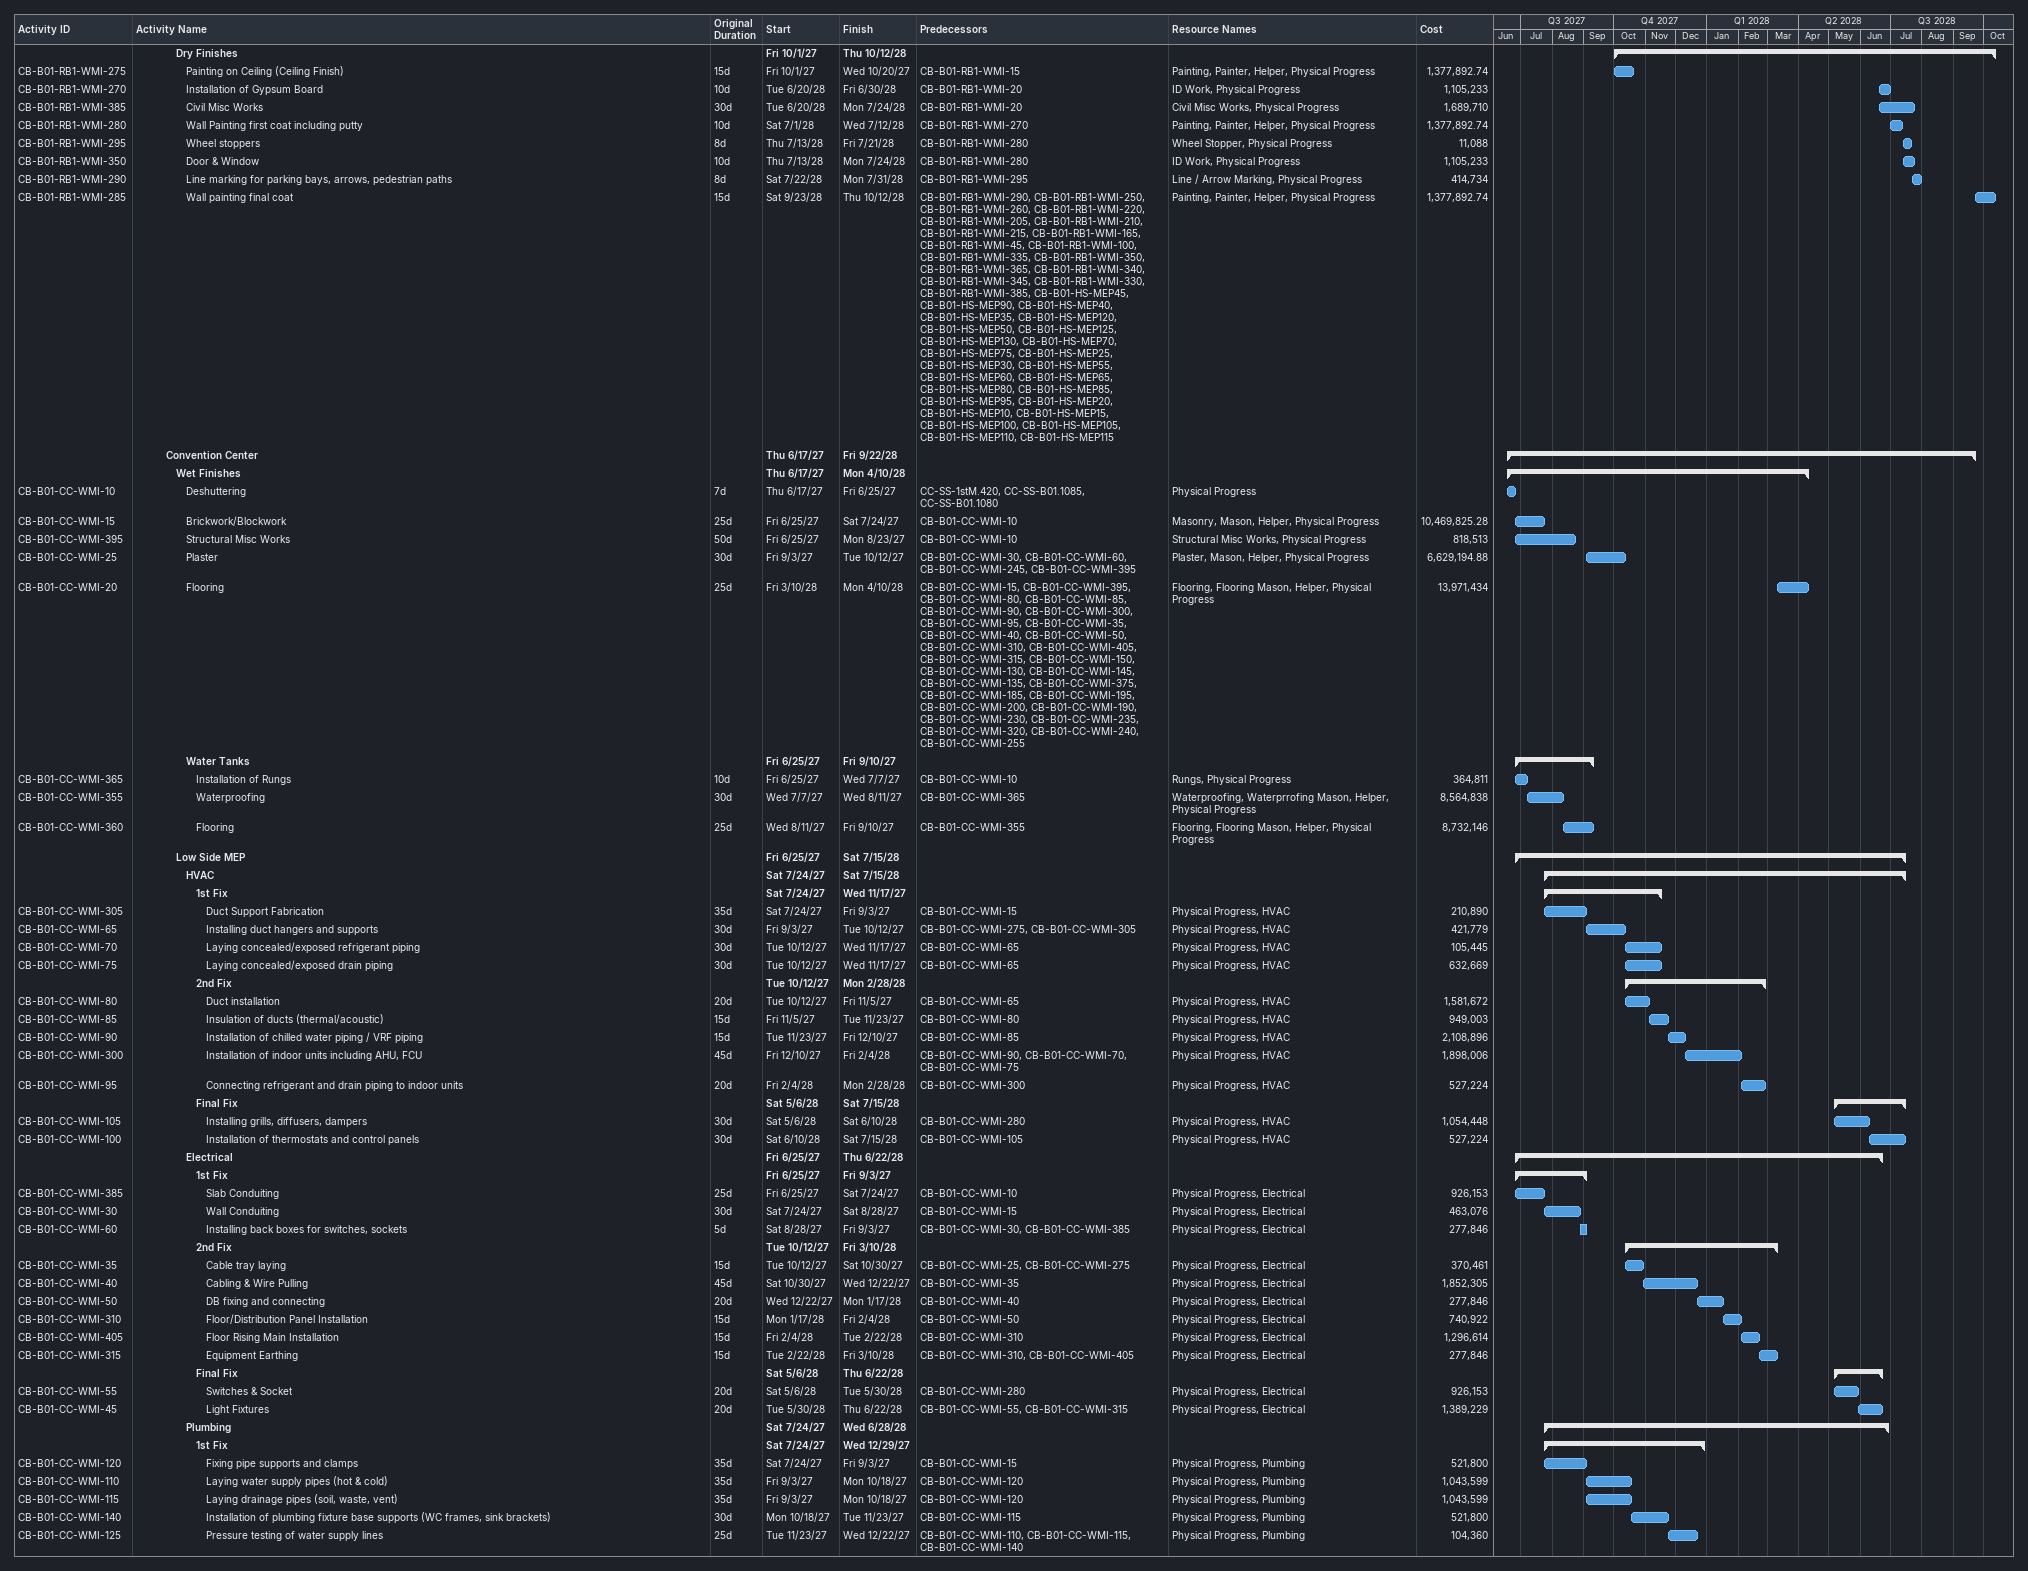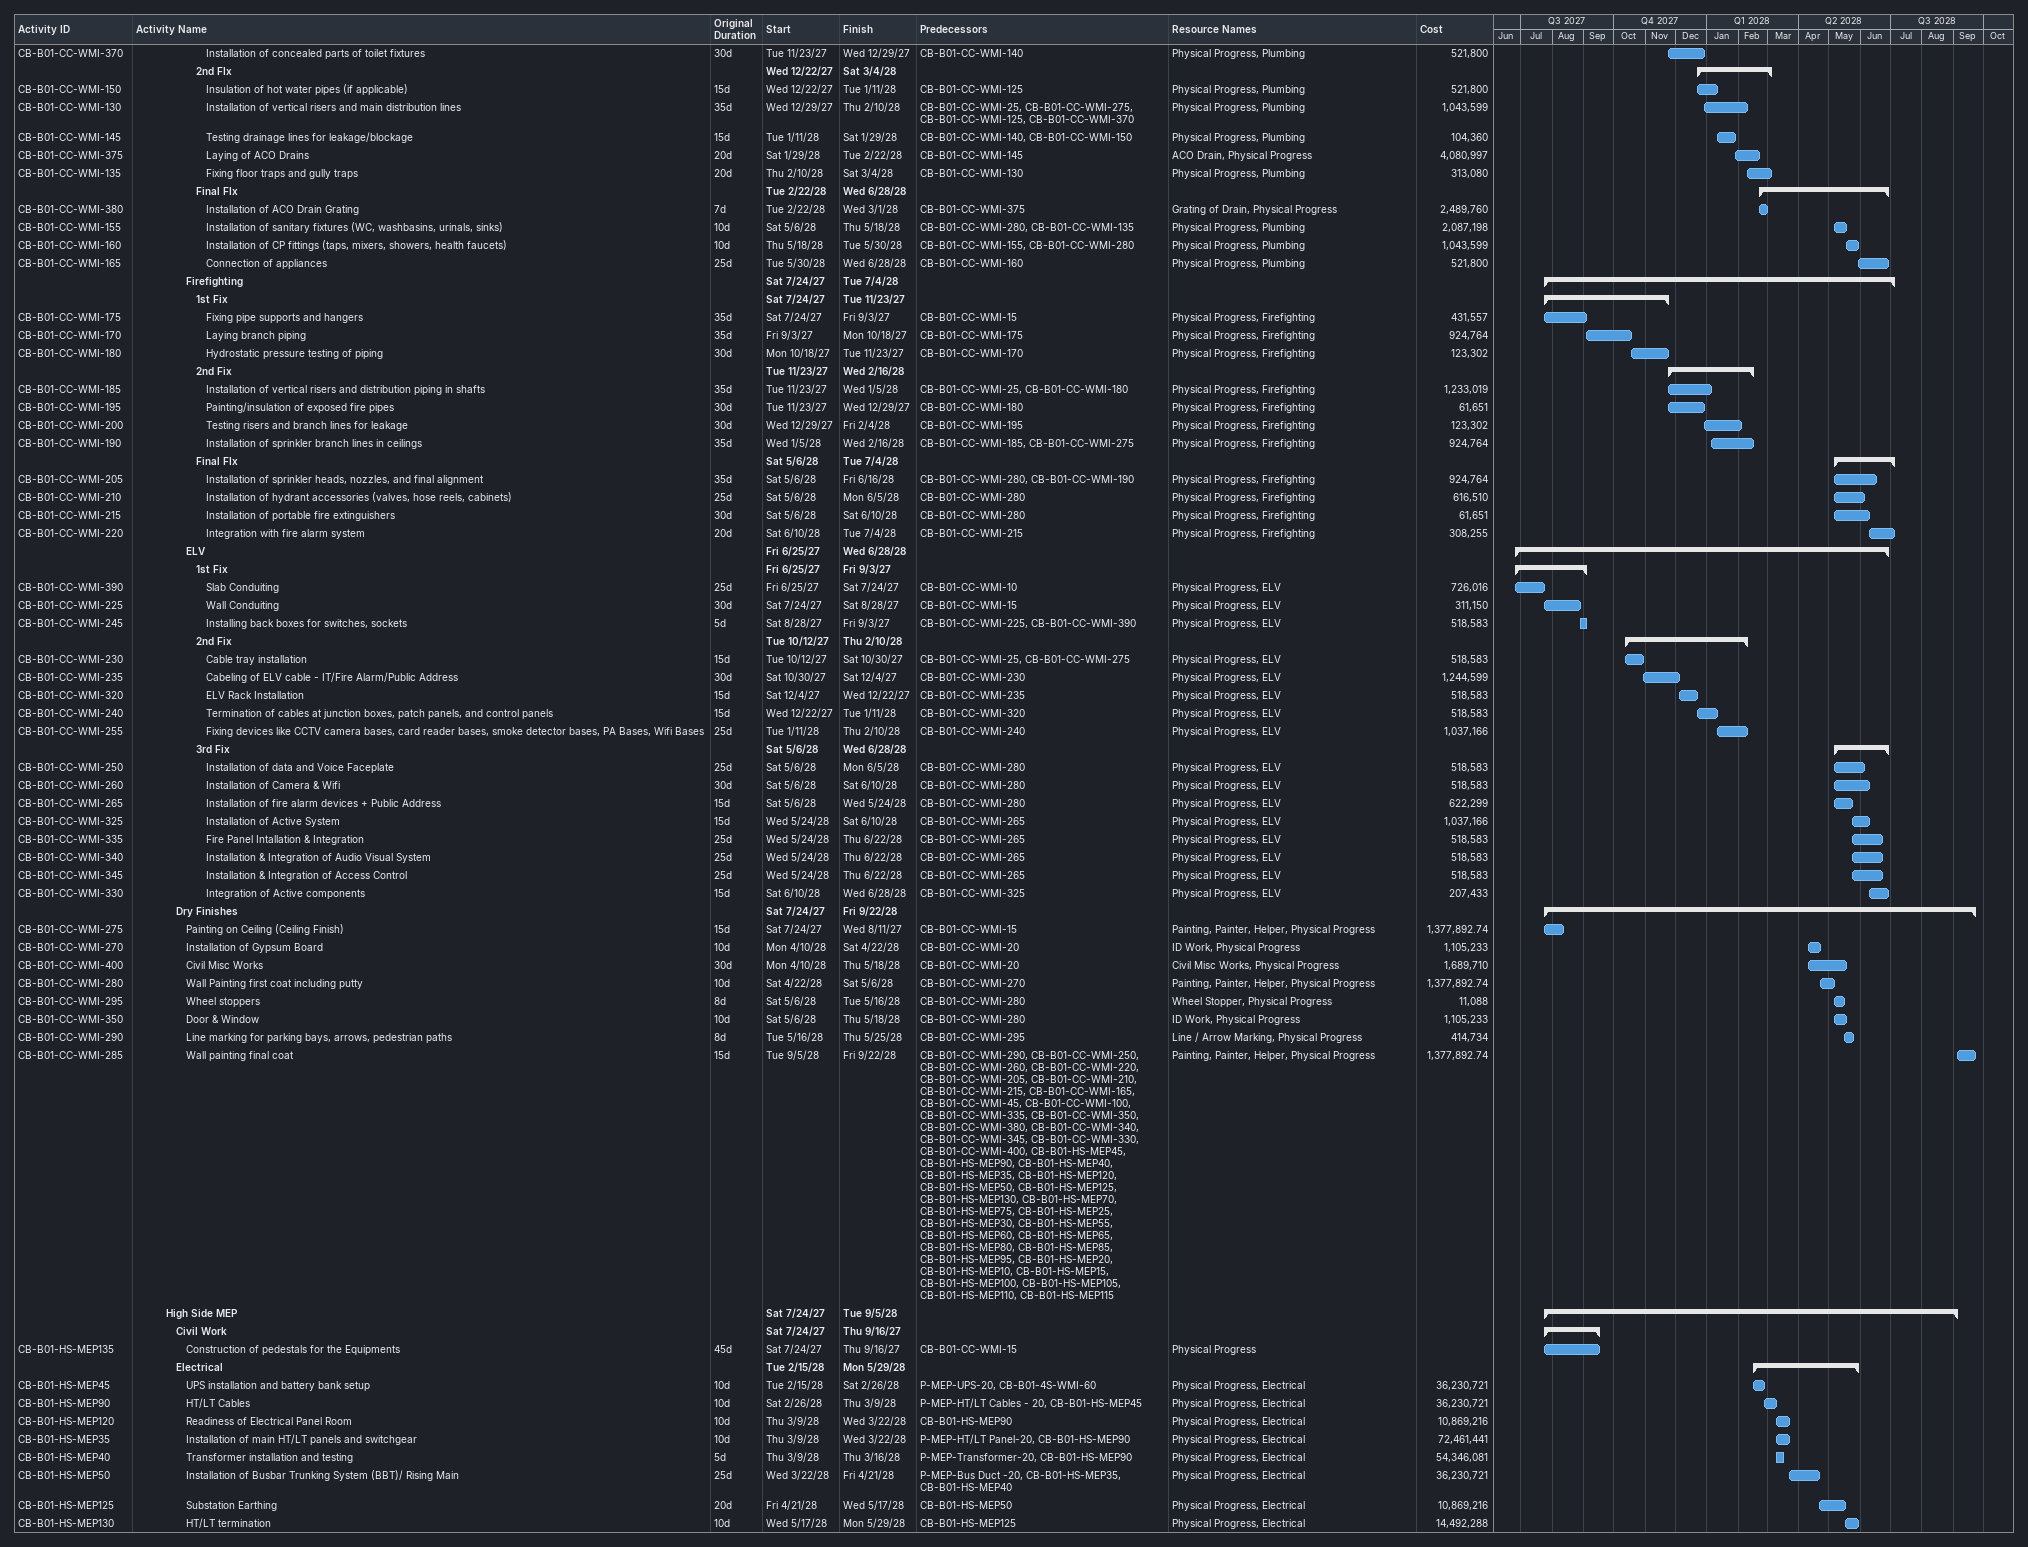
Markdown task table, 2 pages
| ID | Level | Task | Original duration | Start | Finish | Predecessors | Resources | Cost |
|---|---|---|---|---|---|---|---|---|
|  | 5 | **Dry Finishes** |  | 2027-10-01 | 2028-10-12 |  |  |  |
| CB-B01-RB1-WMI-275 | 6 | Painting on Ceiling (Ceiling Finish) | 15d | 2027-10-01 | 2027-10-20 | CB-B01-RB1-WMI-15 | Painting, Painter, Helper, Physical Progress | 1377892.74 |
| CB-B01-RB1-WMI-270 | 6 | Installation of Gypsum Board | 10d | 2028-06-20 | 2028-06-30 | CB-B01-RB1-WMI-20 | ID Work, Physical Progress | 1105233 |
| CB-B01-RB1-WMI-385 | 6 | Civil Misc Works | 30d | 2028-06-20 | 2028-07-24 | CB-B01-RB1-WMI-20 | Civil Misc Works, Physical Progress | 1689710 |
| CB-B01-RB1-WMI-280 | 6 | Wall Painting first coat including putty | 10d | 2028-07-01 | 2028-07-12 | CB-B01-RB1-WMI-270 | Painting, Painter, Helper, Physical Progress | 1377892.74 |
| CB-B01-RB1-WMI-295 | 6 | Wheel stoppers | 8d | 2028-07-13 | 2028-07-21 | CB-B01-RB1-WMI-280 | Wheel Stopper, Physical Progress | 11088 |
| CB-B01-RB1-WMI-350 | 6 | Door & Window | 10d | 2028-07-13 | 2028-07-24 | CB-B01-RB1-WMI-280 | ID Work, Physical Progress | 1105233 |
| CB-B01-RB1-WMI-290 | 6 | Line marking for parking bays, arrows, pedestrian paths | 8d | 2028-07-22 | 2028-07-31 | CB-B01-RB1-WMI-295 | Line / Arrow Marking, Physical Progress | 414734 |
| CB-B01-RB1-WMI-285 | 6 | Wall painting final coat | 15d | 2028-09-23 | 2028-10-12 | CB-B01-RB1-WMI-290, CB-B01-RB1-WMI-250, CB-B01-RB1-WMI-260, CB-B01-RB1-WMI-220, CB-B01-RB1-WMI-205, CB-B01-RB1-WMI-210, CB-B01-RB1-WMI-215, CB-B01-RB1-WMI-165, CB-B01-RB1-WMI-45, CB-B01-RB1-WMI-100, CB-B01-RB1-WMI-335, CB-B01-RB1-WMI-350, CB-B01-RB1-WMI-365, CB-B01-RB1-WMI-340, CB-B01-RB1-WMI-345, CB-B01-RB1-WMI-330, CB-B01-RB1-WMI-385, CB-B01-HS-MEP45, CB-B01-HS-MEP90, CB-B01-HS-MEP40, CB-B01-HS-MEP35, CB-B01-HS-MEP120, CB-B01-HS-MEP50, CB-B01-HS-MEP125, CB-B01-HS-MEP130, CB-B01-HS-MEP70, CB-B01-HS-MEP75, CB-B01-HS-MEP25, CB-B01-HS-MEP30, CB-B01-HS-MEP55, CB-B01-HS-MEP60, CB-B01-HS-MEP65, CB-B01-HS-MEP80, CB-B01-HS-MEP85, CB-B01-HS-MEP95, CB-B01-HS-MEP20, CB-B01-HS-MEP10, CB-B01-HS-MEP15, CB-B01-HS-MEP100, CB-B01-HS-MEP105, CB-B01-HS-MEP110, CB-B01-HS-MEP115 | Painting, Painter, Helper, Physical Progress | 1377892.74 |
|  | 4 | **Convention Center** |  | 2027-06-17 | 2028-09-22 |  |  |  |
|  | 5 | **Wet Finishes** |  | 2027-06-17 | 2028-04-10 |  |  |  |
| CB-B01-CC-WMI-10 | 6 | Deshuttering | 7d | 2027-06-17 | 2027-06-25 | CC-SS-1stM.420, CC-SS-B01.1085, CC-SS-B01.1080 | Physical Progress |  |
| CB-B01-CC-WMI-15 | 6 | Brickwork/Blockwork | 25d | 2027-06-25 | 2027-07-24 | CB-B01-CC-WMI-10 | Masonry, Mason, Helper, Physical Progress | 10469825.28 |
| CB-B01-CC-WMI-395 | 6 | Structural Misc Works | 50d | 2027-06-25 | 2027-08-23 | CB-B01-CC-WMI-10 | Structural Misc Works, Physical Progress | 818513 |
| CB-B01-CC-WMI-25 | 6 | Plaster | 30d | 2027-09-03 | 2027-10-12 | CB-B01-CC-WMI-30, CB-B01-CC-WMI-60, CB-B01-CC-WMI-245, CB-B01-CC-WMI-395 | Plaster, Mason, Helper, Physical Progress | 6629194.88 |
| CB-B01-CC-WMI-20 | 6 | Flooring | 25d | 2028-03-10 | 2028-04-10 | CB-B01-CC-WMI-15, CB-B01-CC-WMI-395, CB-B01-CC-WMI-80, CB-B01-CC-WMI-85, CB-B01-CC-WMI-90, CB-B01-CC-WMI-300, CB-B01-CC-WMI-95, CB-B01-CC-WMI-35, CB-B01-CC-WMI-40, CB-B01-CC-WMI-50, CB-B01-CC-WMI-310, CB-B01-CC-WMI-405, CB-B01-CC-WMI-315, CB-B01-CC-WMI-150, CB-B01-CC-WMI-130, CB-B01-CC-WMI-145, CB-B01-CC-WMI-135, CB-B01-CC-WMI-375, CB-B01-CC-WMI-185, CB-B01-CC-WMI-195, CB-B01-CC-WMI-200, CB-B01-CC-WMI-190, CB-B01-CC-WMI-230, CB-B01-CC-WMI-235, CB-B01-CC-WMI-320, CB-B01-CC-WMI-240, CB-B01-CC-WMI-255 | Flooring, Flooring Mason, Helper, Physical Progress | 13971434 |
|  | 6 | **Water Tanks** |  | 2027-06-25 | 2027-09-10 |  |  |  |
| CB-B01-CC-WMI-365 | 7 | Installation of Rungs | 10d | 2027-06-25 | 2027-07-07 | CB-B01-CC-WMI-10 | Rungs, Physical Progress | 364811 |
| CB-B01-CC-WMI-355 | 7 | Waterproofing | 30d | 2027-07-07 | 2027-08-11 | CB-B01-CC-WMI-365 | Waterproofing, Waterprrofing Mason, Helper, Physical Progress | 8564838 |
| CB-B01-CC-WMI-360 | 7 | Flooring | 25d | 2027-08-11 | 2027-09-10 | CB-B01-CC-WMI-355 | Flooring, Flooring Mason, Helper, Physical Progress | 8732146 |
|  | 5 | **Low Side MEP** |  | 2027-06-25 | 2028-07-15 |  |  |  |
|  | 6 | **HVAC** |  | 2027-07-24 | 2028-07-15 |  |  |  |
|  | 7 | **1st Fix** |  | 2027-07-24 | 2027-11-17 |  |  |  |
| CB-B01-CC-WMI-305 | 8 | Duct Support Fabrication | 35d | 2027-07-24 | 2027-09-03 | CB-B01-CC-WMI-15 | Physical Progress, HVAC | 210890 |
| CB-B01-CC-WMI-65 | 8 | Installing duct hangers and supports | 30d | 2027-09-03 | 2027-10-12 | CB-B01-CC-WMI-275, CB-B01-CC-WMI-305 | Physical Progress, HVAC | 421779 |
| CB-B01-CC-WMI-70 | 8 | Laying concealed/exposed refrigerant piping | 30d | 2027-10-12 | 2027-11-17 | CB-B01-CC-WMI-65 | Physical Progress, HVAC | 105445 |
| CB-B01-CC-WMI-75 | 8 | Laying concealed/exposed drain piping | 30d | 2027-10-12 | 2027-11-17 | CB-B01-CC-WMI-65 | Physical Progress, HVAC | 632669 |
|  | 7 | **2nd Fix** |  | 2027-10-12 | 2028-02-28 |  |  |  |
| CB-B01-CC-WMI-80 | 8 | Duct installation | 20d | 2027-10-12 | 2027-11-05 | CB-B01-CC-WMI-65 | Physical Progress, HVAC | 1581672 |
| CB-B01-CC-WMI-85 | 8 | Insulation of ducts (thermal/acoustic) | 15d | 2027-11-05 | 2027-11-23 | CB-B01-CC-WMI-80 | Physical Progress, HVAC | 949003 |
| CB-B01-CC-WMI-90 | 8 | Installation of chilled water piping / VRF piping | 15d | 2027-11-23 | 2027-12-10 | CB-B01-CC-WMI-85 | Physical Progress, HVAC | 2108896 |
| CB-B01-CC-WMI-300 | 8 | Installation of indoor units including AHU, FCU | 45d | 2027-12-10 | 2028-02-04 | CB-B01-CC-WMI-90, CB-B01-CC-WMI-70, CB-B01-CC-WMI-75 | Physical Progress, HVAC | 1898006 |
| CB-B01-CC-WMI-95 | 8 | Connecting refrigerant and drain piping to indoor units | 20d | 2028-02-04 | 2028-02-28 | CB-B01-CC-WMI-300 | Physical Progress, HVAC | 527224 |
|  | 7 | **Final Fix** |  | 2028-05-06 | 2028-07-15 |  |  |  |
| CB-B01-CC-WMI-105 | 8 | Installing grills, diffusers, dampers | 30d | 2028-05-06 | 2028-06-10 | CB-B01-CC-WMI-280 | Physical Progress, HVAC | 1054448 |
| CB-B01-CC-WMI-100 | 8 | Installation of thermostats and control panels | 30d | 2028-06-10 | 2028-07-15 | CB-B01-CC-WMI-105 | Physical Progress, HVAC | 527224 |
|  | 6 | **Electrical** |  | 2027-06-25 | 2028-06-22 |  |  |  |
|  | 7 | **1st Fix** |  | 2027-06-25 | 2027-09-03 |  |  |  |
| CB-B01-CC-WMI-385 | 8 | Slab Conduiting | 25d | 2027-06-25 | 2027-07-24 | CB-B01-CC-WMI-10 | Physical Progress, Electrical | 926153 |
| CB-B01-CC-WMI-30 | 8 | Wall Conduiting | 30d | 2027-07-24 | 2027-08-28 | CB-B01-CC-WMI-15 | Physical Progress, Electrical | 463076 |
| CB-B01-CC-WMI-60 | 8 | Installing back boxes for switches, sockets | 5d | 2027-08-28 | 2027-09-03 | CB-B01-CC-WMI-30, CB-B01-CC-WMI-385 | Physical Progress, Electrical | 277846 |
|  | 7 | **2nd Fix** |  | 2027-10-12 | 2028-03-10 |  |  |  |
| CB-B01-CC-WMI-35 | 8 | Cable tray laying | 15d | 2027-10-12 | 2027-10-30 | CB-B01-CC-WMI-25, CB-B01-CC-WMI-275 | Physical Progress, Electrical | 370461 |
| CB-B01-CC-WMI-40 | 8 | Cabling & Wire Pulling | 45d | 2027-10-30 | 2027-12-22 | CB-B01-CC-WMI-35 | Physical Progress, Electrical | 1852305 |
| CB-B01-CC-WMI-50 | 8 | DB fixing and connecting | 20d | 2027-12-22 | 2028-01-17 | CB-B01-CC-WMI-40 | Physical Progress, Electrical | 277846 |
| CB-B01-CC-WMI-310 | 8 | Floor/Distribution Panel Installation | 15d | 2028-01-17 | 2028-02-04 | CB-B01-CC-WMI-50 | Physical Progress, Electrical | 740922 |
| CB-B01-CC-WMI-405 | 8 | Floor Rising Main Installation | 15d | 2028-02-04 | 2028-02-22 | CB-B01-CC-WMI-310 | Physical Progress, Electrical | 1296614 |
| CB-B01-CC-WMI-315 | 8 | Equipment Earthing | 15d | 2028-02-22 | 2028-03-10 | CB-B01-CC-WMI-310, CB-B01-CC-WMI-405 | Physical Progress, Electrical | 277846 |
|  | 7 | **Final Fix** |  | 2028-05-06 | 2028-06-22 |  |  |  |
| CB-B01-CC-WMI-55 | 8 | Switches & Socket | 20d | 2028-05-06 | 2028-05-30 | CB-B01-CC-WMI-280 | Physical Progress, Electrical | 926153 |
| CB-B01-CC-WMI-45 | 8 | Light Fixtures | 20d | 2028-05-30 | 2028-06-22 | CB-B01-CC-WMI-55, CB-B01-CC-WMI-315 | Physical Progress, Electrical | 1389229 |
|  | 6 | **Plumbing** |  | 2027-07-24 | 2028-06-28 |  |  |  |
|  | 7 | **1st Fix** |  | 2027-07-24 | 2027-12-29 |  |  |  |
| CB-B01-CC-WMI-120 | 8 | Fixing pipe supports and clamps | 35d | 2027-07-24 | 2027-09-03 | CB-B01-CC-WMI-15 | Physical Progress, Plumbing | 521800 |
| CB-B01-CC-WMI-110 | 8 | Laying water supply pipes (hot & cold) | 35d | 2027-09-03 | 2027-10-18 | CB-B01-CC-WMI-120 | Physical Progress, Plumbing | 1043599 |
| CB-B01-CC-WMI-115 | 8 | Laying drainage pipes (soil, waste, vent) | 35d | 2027-09-03 | 2027-10-18 | CB-B01-CC-WMI-120 | Physical Progress, Plumbing | 1043599 |
| CB-B01-CC-WMI-140 | 8 | Installation of plumbing fixture base supports (WC frames, sink brackets) | 30d | 2027-10-18 | 2027-11-23 | CB-B01-CC-WMI-115 | Physical Progress, Plumbing | 521800 |
| CB-B01-CC-WMI-125 | 8 | Pressure testing of water supply lines | 25d | 2027-11-23 | 2027-12-22 | CB-B01-CC-WMI-110, CB-B01-CC-WMI-115, CB-B01-CC-WMI-140 | Physical Progress, Plumbing | 104360 |
| CB-B01-CC-WMI-370 | 8 | Installation of concealed parts of toilet fixtures | 30d | 2027-11-23 | 2027-12-29 | CB-B01-CC-WMI-140 | Physical Progress, Plumbing | 521800 |
|  | 7 | **2nd FIx** |  | 2027-12-22 | 2028-03-04 |  |  |  |
| CB-B01-CC-WMI-150 | 8 | Insulation of hot water pipes (if applicable) | 15d | 2027-12-22 | 2028-01-11 | CB-B01-CC-WMI-125 | Physical Progress, Plumbing | 521800 |
| CB-B01-CC-WMI-130 | 8 | Installation of vertical risers and main distribution lines | 35d | 2027-12-29 | 2028-02-10 | CB-B01-CC-WMI-25, CB-B01-CC-WMI-275, CB-B01-CC-WMI-125, CB-B01-CC-WMI-370 | Physical Progress, Plumbing | 1043599 |
| CB-B01-CC-WMI-145 | 8 | Testing drainage lines for leakage/blockage | 15d | 2028-01-11 | 2028-01-29 | CB-B01-CC-WMI-140, CB-B01-CC-WMI-150 | Physical Progress, Plumbing | 104360 |
| CB-B01-CC-WMI-375 | 8 | Laying of ACO Drains | 20d | 2028-01-29 | 2028-02-22 | CB-B01-CC-WMI-145 | ACO Drain, Physical Progress | 4080997 |
| CB-B01-CC-WMI-135 | 8 | Fixing floor traps and gully traps | 20d | 2028-02-10 | 2028-03-04 | CB-B01-CC-WMI-130 | Physical Progress, Plumbing | 313080 |
|  | 7 | **Final FIx** |  | 2028-02-22 | 2028-06-28 |  |  |  |
| CB-B01-CC-WMI-380 | 8 | Installation of ACO Drain Grating | 7d | 2028-02-22 | 2028-03-01 | CB-B01-CC-WMI-375 | Grating of Drain, Physical Progress | 2489760 |
| CB-B01-CC-WMI-155 | 8 | Installation of sanitary fixtures (WC, washbasins, urinals, sinks) | 10d | 2028-05-06 | 2028-05-18 | CB-B01-CC-WMI-280, CB-B01-CC-WMI-135 | Physical Progress, Plumbing | 2087198 |
| CB-B01-CC-WMI-160 | 8 | Installation of CP fittings (taps, mixers, showers, health faucets) | 10d | 2028-05-18 | 2028-05-30 | CB-B01-CC-WMI-155, CB-B01-CC-WMI-280 | Physical Progress, Plumbing | 1043599 |
| CB-B01-CC-WMI-165 | 8 | Connection of appliances | 25d | 2028-05-30 | 2028-06-28 | CB-B01-CC-WMI-160 | Physical Progress, Plumbing | 521800 |
|  | 6 | **Firefighting** |  | 2027-07-24 | 2028-07-04 |  |  |  |
|  | 7 | **1st Fix** |  | 2027-07-24 | 2027-11-23 |  |  |  |
| CB-B01-CC-WMI-175 | 8 | Fixing pipe supports and hangers | 35d | 2027-07-24 | 2027-09-03 | CB-B01-CC-WMI-15 | Physical Progress, Firefighting | 431557 |
| CB-B01-CC-WMI-170 | 8 | Laying branch piping | 35d | 2027-09-03 | 2027-10-18 | CB-B01-CC-WMI-175 | Physical Progress, Firefighting | 924764 |
| CB-B01-CC-WMI-180 | 8 | Hydrostatic pressure testing of piping | 30d | 2027-10-18 | 2027-11-23 | CB-B01-CC-WMI-170 | Physical Progress, Firefighting | 123302 |
|  | 7 | **2nd Fix** |  | 2027-11-23 | 2028-02-16 |  |  |  |
| CB-B01-CC-WMI-185 | 8 | Installation of vertical risers and distribution piping in shafts | 35d | 2027-11-23 | 2028-01-05 | CB-B01-CC-WMI-25, CB-B01-CC-WMI-180 | Physical Progress, Firefighting | 1233019 |
| CB-B01-CC-WMI-195 | 8 | Painting/insulation of exposed fire pipes | 30d | 2027-11-23 | 2027-12-29 | CB-B01-CC-WMI-180 | Physical Progress, Firefighting | 61651 |
| CB-B01-CC-WMI-200 | 8 | Testing risers and branch lines for leakage | 30d | 2027-12-29 | 2028-02-04 | CB-B01-CC-WMI-195 | Physical Progress, Firefighting | 123302 |
| CB-B01-CC-WMI-190 | 8 | Installation of sprinkler branch lines in ceilings | 35d | 2028-01-05 | 2028-02-16 | CB-B01-CC-WMI-185, CB-B01-CC-WMI-275 | Physical Progress, Firefighting | 924764 |
|  | 7 | **Final FIx** |  | 2028-05-06 | 2028-07-04 |  |  |  |
| CB-B01-CC-WMI-205 | 8 | Installation of sprinkler heads, nozzles, and final alignment | 35d | 2028-05-06 | 2028-06-16 | CB-B01-CC-WMI-280, CB-B01-CC-WMI-190 | Physical Progress, Firefighting | 924764 |
| CB-B01-CC-WMI-210 | 8 | Installation of hydrant accessories (valves, hose reels, cabinets) | 25d | 2028-05-06 | 2028-06-05 | CB-B01-CC-WMI-280 | Physical Progress, Firefighting | 616510 |
| CB-B01-CC-WMI-215 | 8 | Installation of portable fire extinguishers | 30d | 2028-05-06 | 2028-06-10 | CB-B01-CC-WMI-280 | Physical Progress, Firefighting | 61651 |
| CB-B01-CC-WMI-220 | 8 | Integration with fire alarm system | 20d | 2028-06-10 | 2028-07-04 | CB-B01-CC-WMI-215 | Physical Progress, Firefighting | 308255 |
|  | 6 | **ELV** |  | 2027-06-25 | 2028-06-28 |  |  |  |
|  | 7 | **1st Fix** |  | 2027-06-25 | 2027-09-03 |  |  |  |
| CB-B01-CC-WMI-390 | 8 | Slab Conduiting | 25d | 2027-06-25 | 2027-07-24 | CB-B01-CC-WMI-10 | Physical Progress, ELV | 726016 |
| CB-B01-CC-WMI-225 | 8 | Wall Conduiting | 30d | 2027-07-24 | 2027-08-28 | CB-B01-CC-WMI-15 | Physical Progress, ELV | 311150 |
| CB-B01-CC-WMI-245 | 8 | Installing back boxes for switches, sockets | 5d | 2027-08-28 | 2027-09-03 | CB-B01-CC-WMI-225, CB-B01-CC-WMI-390 | Physical Progress, ELV | 518583 |
|  | 7 | **2nd Fix** |  | 2027-10-12 | 2028-02-10 |  |  |  |
| CB-B01-CC-WMI-230 | 8 | Cable tray installation | 15d | 2027-10-12 | 2027-10-30 | CB-B01-CC-WMI-25, CB-B01-CC-WMI-275 | Physical Progress, ELV | 518583 |
| CB-B01-CC-WMI-235 | 8 | Cabeling of ELV cable - IT/Fire Alarm/Public Address | 30d | 2027-10-30 | 2027-12-04 | CB-B01-CC-WMI-230 | Physical Progress, ELV | 1244599 |
| CB-B01-CC-WMI-320 | 8 | ELV Rack Installation | 15d | 2027-12-04 | 2027-12-22 | CB-B01-CC-WMI-235 | Physical Progress, ELV | 518583 |
| CB-B01-CC-WMI-240 | 8 | Termination of cables at junction boxes, patch panels, and control panels | 15d | 2027-12-22 | 2028-01-11 | CB-B01-CC-WMI-320 | Physical Progress, ELV | 518583 |
| CB-B01-CC-WMI-255 | 8 | Fixing devices like CCTV camera bases, card reader bases, smoke detector bases, PA Bases, Wifi Bases | 25d | 2028-01-11 | 2028-02-10 | CB-B01-CC-WMI-240 | Physical Progress, ELV | 1037166 |
|  | 7 | **3rd Fix** |  | 2028-05-06 | 2028-06-28 |  |  |  |
| CB-B01-CC-WMI-250 | 8 | Installation of data and Voice Faceplate | 25d | 2028-05-06 | 2028-06-05 | CB-B01-CC-WMI-280 | Physical Progress, ELV | 518583 |
| CB-B01-CC-WMI-260 | 8 | Installation of Camera & Wifi | 30d | 2028-05-06 | 2028-06-10 | CB-B01-CC-WMI-280 | Physical Progress, ELV | 518583 |
| CB-B01-CC-WMI-265 | 8 | Installation of fire alarm devices + Public Address | 15d | 2028-05-06 | 2028-05-24 | CB-B01-CC-WMI-280 | Physical Progress, ELV | 622299 |
| CB-B01-CC-WMI-325 | 8 | Installation of Active System | 15d | 2028-05-24 | 2028-06-10 | CB-B01-CC-WMI-265 | Physical Progress, ELV | 1037166 |
| CB-B01-CC-WMI-335 | 8 | Fire Panel Intallation & Integration | 25d | 2028-05-24 | 2028-06-22 | CB-B01-CC-WMI-265 | Physical Progress, ELV | 518583 |
| CB-B01-CC-WMI-340 | 8 | Installation & Integration of Audio Visual System | 25d | 2028-05-24 | 2028-06-22 | CB-B01-CC-WMI-265 | Physical Progress, ELV | 518583 |
| CB-B01-CC-WMI-345 | 8 | Installation & Integration of Access Control | 25d | 2028-05-24 | 2028-06-22 | CB-B01-CC-WMI-265 | Physical Progress, ELV | 518583 |
| CB-B01-CC-WMI-330 | 8 | Integration of Active components | 15d | 2028-06-10 | 2028-06-28 | CB-B01-CC-WMI-325 | Physical Progress, ELV | 207433 |
|  | 5 | **Dry Finishes** |  | 2027-07-24 | 2028-09-22 |  |  |  |
| CB-B01-CC-WMI-275 | 6 | Painting on Ceiling (Ceiling Finish) | 15d | 2027-07-24 | 2027-08-11 | CB-B01-CC-WMI-15 | Painting, Painter, Helper, Physical Progress | 1377892.74 |
| CB-B01-CC-WMI-270 | 6 | Installation of Gypsum Board | 10d | 2028-04-10 | 2028-04-22 | CB-B01-CC-WMI-20 | ID Work, Physical Progress | 1105233 |
| CB-B01-CC-WMI-400 | 6 | Civil Misc Works | 30d | 2028-04-10 | 2028-05-18 | CB-B01-CC-WMI-20 | Civil Misc Works, Physical Progress | 1689710 |
| CB-B01-CC-WMI-280 | 6 | Wall Painting first coat including putty | 10d | 2028-04-22 | 2028-05-06 | CB-B01-CC-WMI-270 | Painting, Painter, Helper, Physical Progress | 1377892.74 |
| CB-B01-CC-WMI-295 | 6 | Wheel stoppers | 8d | 2028-05-06 | 2028-05-16 | CB-B01-CC-WMI-280 | Wheel Stopper, Physical Progress | 11088 |
| CB-B01-CC-WMI-350 | 6 | Door & Window | 10d | 2028-05-06 | 2028-05-18 | CB-B01-CC-WMI-280 | ID Work, Physical Progress | 1105233 |
| CB-B01-CC-WMI-290 | 6 | Line marking for parking bays, arrows, pedestrian paths | 8d | 2028-05-16 | 2028-05-25 | CB-B01-CC-WMI-295 | Line / Arrow Marking, Physical Progress | 414734 |
| CB-B01-CC-WMI-285 | 6 | Wall painting final coat | 15d | 2028-09-05 | 2028-09-22 | CB-B01-CC-WMI-290, CB-B01-CC-WMI-250, CB-B01-CC-WMI-260, CB-B01-CC-WMI-220, CB-B01-CC-WMI-205, CB-B01-CC-WMI-210, CB-B01-CC-WMI-215, CB-B01-CC-WMI-165, CB-B01-CC-WMI-45, CB-B01-CC-WMI-100, CB-B01-CC-WMI-335, CB-B01-CC-WMI-350, CB-B01-CC-WMI-380, CB-B01-CC-WMI-340, CB-B01-CC-WMI-345, CB-B01-CC-WMI-330, CB-B01-CC-WMI-400, CB-B01-HS-MEP45, CB-B01-HS-MEP90, CB-B01-HS-MEP40, CB-B01-HS-MEP35, CB-B01-HS-MEP120, CB-B01-HS-MEP50, CB-B01-HS-MEP125, CB-B01-HS-MEP130, CB-B01-HS-MEP70, CB-B01-HS-MEP75, CB-B01-HS-MEP25, CB-B01-HS-MEP30, CB-B01-HS-MEP55, CB-B01-HS-MEP60, CB-B01-HS-MEP65, CB-B01-HS-MEP80, CB-B01-HS-MEP85, CB-B01-HS-MEP95, CB-B01-HS-MEP20, CB-B01-HS-MEP10, CB-B01-HS-MEP15, CB-B01-HS-MEP100, CB-B01-HS-MEP105, CB-B01-HS-MEP110, CB-B01-HS-MEP115 | Painting, Painter, Helper, Physical Progress | 1377892.74 |
|  | 4 | **High Side MEP** |  | 2027-07-24 | 2028-09-05 |  |  |  |
|  | 5 | **Civil Work** |  | 2027-07-24 | 2027-09-16 |  |  |  |
| CB-B01-HS-MEP135 | 6 | Construction of pedestals for the Equipments | 45d | 2027-07-24 | 2027-09-16 | CB-B01-CC-WMI-15 | Physical Progress |  |
|  | 5 | **Electrical** |  | 2028-02-15 | 2028-05-29 |  |  |  |
| CB-B01-HS-MEP45 | 6 | UPS installation and battery bank setup | 10d | 2028-02-15 | 2028-02-26 | P-MEP-UPS-20, CB-B01-4S-WMI-60 | Physical Progress, Electrical | 36230721 |
| CB-B01-HS-MEP90 | 6 | HT/LT Cables | 10d | 2028-02-26 | 2028-03-09 | P-MEP-HT/LT Cables - 20, CB-B01-HS-MEP45 | Physical Progress, Electrical | 36230721 |
| CB-B01-HS-MEP120 | 6 | Readiness of Electrical Panel Room | 10d | 2028-03-09 | 2028-03-22 | CB-B01-HS-MEP90 | Physical Progress, Electrical | 10869216 |
| CB-B01-HS-MEP35 | 6 | Installation of main HT/LT panels and switchgear | 10d | 2028-03-09 | 2028-03-22 | P-MEP-HT/LT Panel-20, CB-B01-HS-MEP90 | Physical Progress, Electrical | 72461441 |
| CB-B01-HS-MEP40 | 6 | Transformer installation and testing | 5d | 2028-03-09 | 2028-03-16 | P-MEP-Transformer-20, CB-B01-HS-MEP90 | Physical Progress, Electrical | 54346081 |
| CB-B01-HS-MEP50 | 6 | Installation of Busbar Trunking System (BBT)/ Rising Main | 25d | 2028-03-22 | 2028-04-21 | P-MEP-Bus Duct -20, CB-B01-HS-MEP35, CB-B01-HS-MEP40 | Physical Progress, Electrical | 36230721 |
| CB-B01-HS-MEP125 | 6 | Substation Earthing | 20d | 2028-04-21 | 2028-05-17 | CB-B01-HS-MEP50 | Physical Progress, Electrical | 10869216 |
| CB-B01-HS-MEP130 | 6 | HT/LT termination | 10d | 2028-05-17 | 2028-05-29 | CB-B01-HS-MEP125 | Physical Progress, Electrical | 14492288 |
